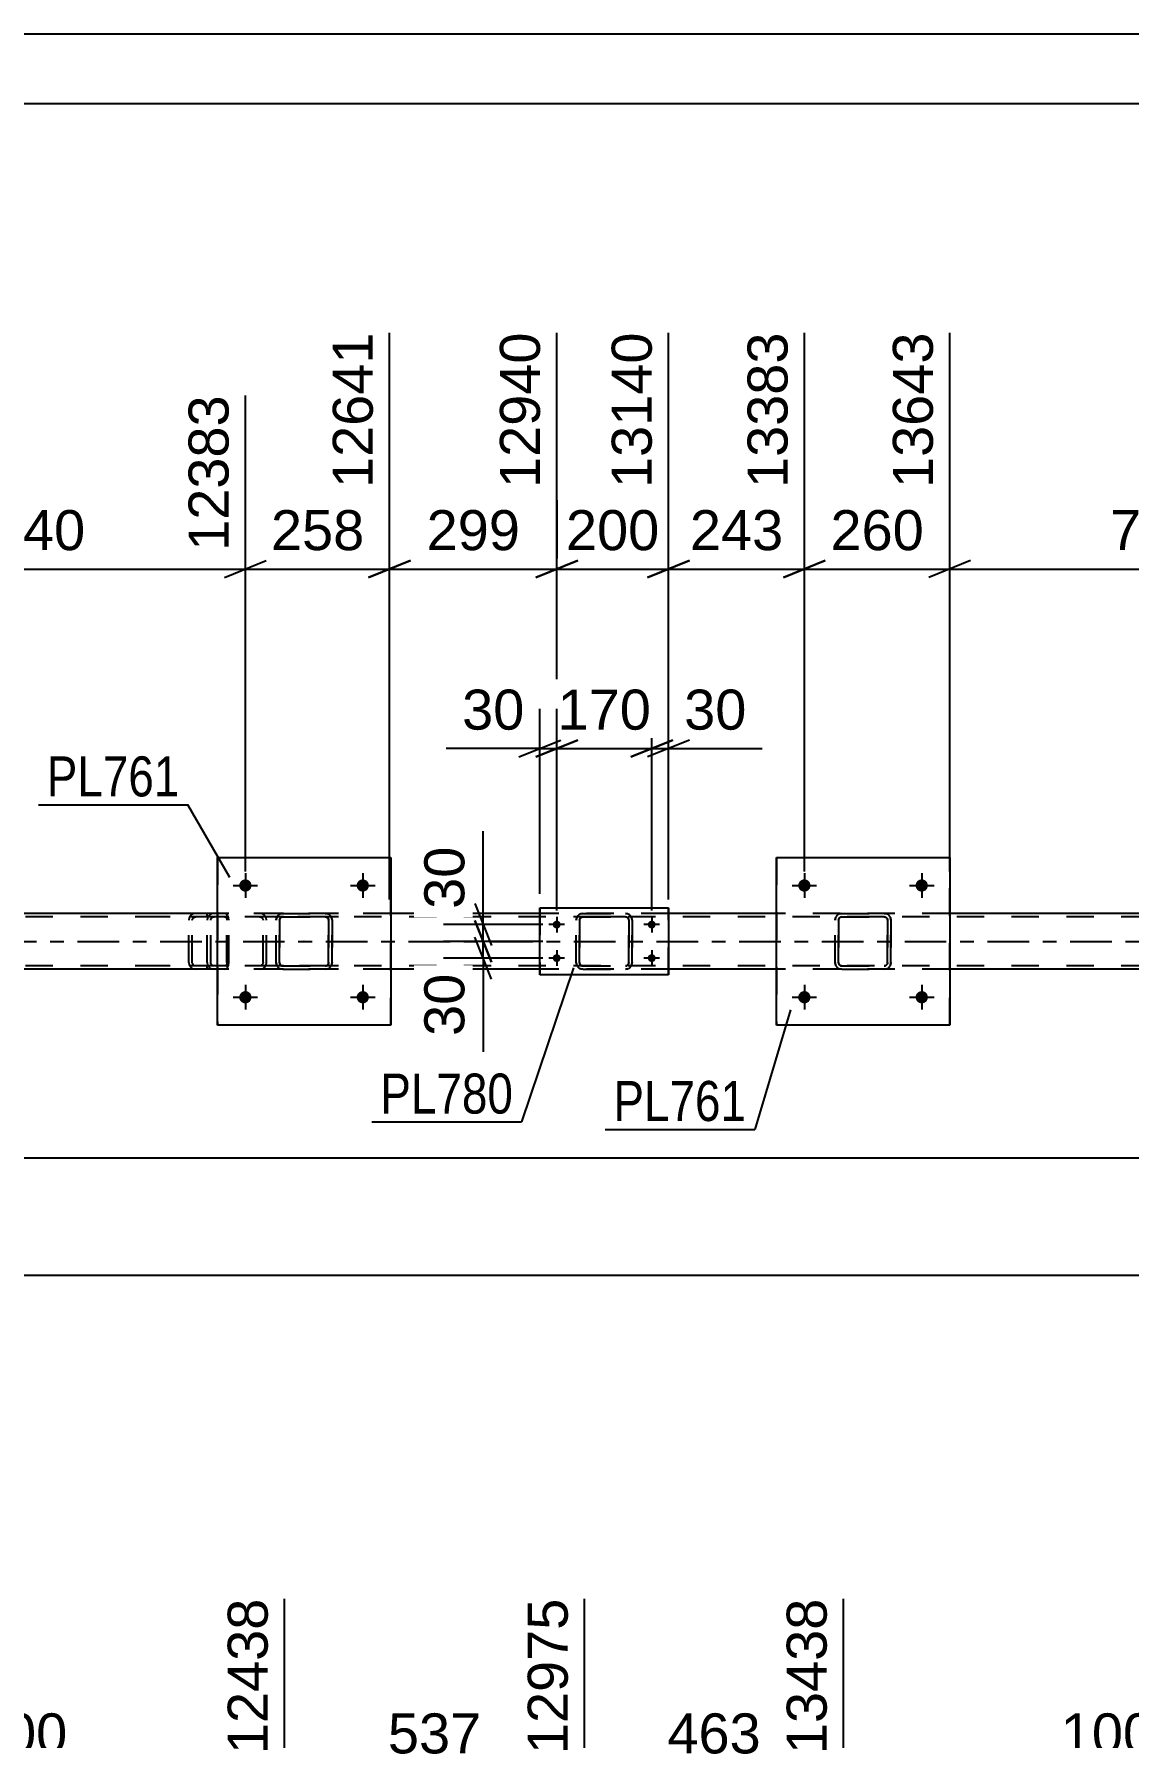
# Model space of a CAD drawing. Header units: millimetres. Extents: x 0 to 3377, y 0 to 1913.
# Drawn here: x 526 to 604.4, y 472 to 594 of the extents above; entities that cross this region are included whole.
import ezdxf

# ---------------------------------------------------------------- set-up
doc = ezdxf.new("R2010")
doc.units = ezdxf.units.MM
doc.linetypes.add('DXK_LINE_DOT2', pattern=[3.9198, 1.9599, -1.9599])
doc.linetypes.add('DXK_LINE_DOT3', pattern=[5.9187, 2.979, -0.9799, 0.9799, -0.9799])
doc.styles.add('Arial', font='ARIAL.TTF', dxfattribs={"height": 0.2})
doc.styles.add('Arial Narrow', font='ARIALN.TTF', dxfattribs={"height": 0.2})

# ---------------------------------------------------------------- blocks, each defined once
blk = doc.blocks.new('Unknown-203723820-1133')
at = {"color": 5, "linetype": 'Continuous'}
for p, q in [((841, 594), (0, 594)), ((836, 589), (5, 589))]:
    blk.add_line(p, q, dxfattribs=at)
blk = doc.blocks.new('Bolt-203723820-5922 - 5729')
at = {"linetype": 'Continuous'}
for points in [[(580.71, 533.04), (580.72, 533.13), (580.75, 533.22), (580.8, 533.3), (580.86, 533.37), (580.93, 533.42), (581.02, 533.46), (581.11, 533.48), (581.2, 533.48), (581.29, 533.46), (581.37, 533.42), (581.45, 533.37), (581.51, 533.3), (581.55, 533.22), (581.58, 533.13), (581.59, 533.04), (581.58, 532.95), (581.55, 532.86), (581.51, 532.78), (581.45, 532.71), (581.37, 532.66), (581.29, 532.62), (581.2, 532.6), (581.11, 532.6), (581.02, 532.62), (580.93, 532.66), (580.86, 532.71), (580.8, 532.78), (580.75, 532.86), (580.72, 532.95)], [(589.11, 533.04), (589.12, 533.13), (589.15, 533.22), (589.2, 533.3), (589.26, 533.37), (589.33, 533.42), (589.42, 533.46), (589.51, 533.48), (589.6, 533.48), (589.69, 533.46), (589.77, 533.42), (589.85, 533.37), (589.91, 533.3), (589.95, 533.22), (589.98, 533.13), (589.99, 533.04), (589.98, 532.95), (589.95, 532.86), (589.91, 532.78), (589.85, 532.71), (589.77, 532.66), (589.69, 532.62), (589.6, 532.6), (589.51, 532.6), (589.42, 532.62), (589.33, 532.66), (589.26, 532.71), (589.2, 532.78), (589.15, 532.86), (589.12, 532.95)]]:
    blk.add_hatch(color=1, dxfattribs=at).paths.add_polyline_path(points)
at = {"color": 1, "linetype": 'Continuous'}
for p, q in [((581.15, 533.92), (581.15, 532.16)), ((589.55, 533.92), (589.55, 532.16)), ((580.27, 533.04), (582.03, 533.04)), ((588.67, 533.04), (590.43, 533.04))]:
    blk.add_line(p, q, dxfattribs=at)
blk = doc.blocks.new('Bolt-203723820-5879 - 5729')
at = {"linetype": 'Continuous'}
for points in [[(563.15, 530.24), (563.16, 530.3), (563.17, 530.36), (563.2, 530.41), (563.24, 530.45), (563.29, 530.48), (563.34, 530.51), (563.4, 530.52), (563.46, 530.52), (563.52, 530.51), (563.57, 530.48), (563.62, 530.45), (563.66, 530.41), (563.68, 530.36), (563.7, 530.3), (563.71, 530.24), (563.7, 530.18), (563.68, 530.13), (563.66, 530.08), (563.62, 530.03), (563.57, 530), (563.52, 529.98), (563.46, 529.96), (563.4, 529.96), (563.34, 529.98), (563.29, 530), (563.24, 530.03), (563.2, 530.08), (563.17, 530.13), (563.16, 530.18)], [(569.95, 530.24), (569.96, 530.3), (569.97, 530.36), (570, 530.41), (570.04, 530.45), (570.09, 530.48), (570.14, 530.51), (570.2, 530.52), (570.26, 530.52), (570.32, 530.51), (570.37, 530.48), (570.42, 530.45), (570.46, 530.41), (570.48, 530.36), (570.5, 530.3), (570.51, 530.24), (570.5, 530.18), (570.48, 530.13), (570.46, 530.08), (570.42, 530.03), (570.37, 530), (570.32, 529.98), (570.26, 529.96), (570.2, 529.96), (570.14, 529.98), (570.09, 530), (570.04, 530.03), (570, 530.08), (569.97, 530.13), (569.96, 530.18)], [(563.15, 527.84), (563.16, 527.9), (563.17, 527.96), (563.2, 528.01), (563.24, 528.05), (563.29, 528.08), (563.34, 528.11), (563.4, 528.12), (563.46, 528.12), (563.52, 528.11), (563.57, 528.08), (563.62, 528.05), (563.66, 528.01), (563.68, 527.96), (563.7, 527.9), (563.71, 527.84), (563.7, 527.78), (563.68, 527.73), (563.66, 527.68), (563.62, 527.63), (563.57, 527.6), (563.52, 527.58), (563.46, 527.56), (563.4, 527.56), (563.34, 527.58), (563.29, 527.6), (563.24, 527.63), (563.2, 527.68), (563.17, 527.73), (563.16, 527.78)], [(569.95, 527.84), (569.96, 527.9), (569.97, 527.96), (570, 528.01), (570.04, 528.05), (570.09, 528.08), (570.14, 528.11), (570.2, 528.12), (570.26, 528.12), (570.32, 528.11), (570.37, 528.08), (570.42, 528.05), (570.46, 528.01), (570.48, 527.96), (570.5, 527.9), (570.51, 527.84), (570.5, 527.78), (570.48, 527.73), (570.46, 527.68), (570.42, 527.63), (570.37, 527.6), (570.32, 527.58), (570.26, 527.56), (570.2, 527.56), (570.14, 527.58), (570.09, 527.6), (570.04, 527.63), (570, 527.68), (569.97, 527.73), (569.96, 527.78)]]:
    blk.add_hatch(color=1, dxfattribs=at).paths.add_polyline_path(points)
at = {"color": 1, "linetype": 'Continuous'}
for p, q in [((563.43, 530.8), (563.43, 529.68)), ((570.23, 530.8), (570.23, 529.68)), ((563.99, 530.24), (562.87, 530.24)), ((570.79, 530.24), (569.67, 530.24)), ((563.43, 528.4), (563.43, 527.28)), ((570.23, 528.4), (570.23, 527.28)), ((563.99, 527.84), (562.87, 527.84)), ((570.79, 527.84), (569.67, 527.84))]:
    blk.add_line(p, q, dxfattribs=at)
blk = doc.blocks.new('Part-203723820-5755 - 5729')
at = {"color": 7, "linetype": 'DXK_LINE_DOT2'}
for p, q in [((766.49, 530.8), (91.16, 530.8)), ((551.55, 531.04), (539.15, 531.04)), ((571.43, 531.04), (562.23, 531.04)), ((591.55, 531.04), (579.15, 531.04)), ((766.49, 527.28), (91.16, 527.28)), ((551.55, 527.04), (539.15, 527.04)), ((571.43, 527.04), (562.23, 527.04)), ((591.55, 527.04), (579.15, 527.04))]:
    blk.add_line(p, q, dxfattribs=at)
at = {"color": 2, "linetype": 'Continuous'}
for p, q in [((539.15, 531.04), (511.55, 531.04)), ((562.23, 531.04), (551.55, 531.04)), ((579.15, 531.04), (571.43, 531.04)), ((619.15, 531.04), (591.55, 531.04)), ((539.15, 527.04), (511.55, 527.04)), ((562.23, 527.04), (551.55, 527.04)), ((579.15, 527.04), (571.43, 527.04)), ((619.15, 527.04), (591.55, 527.04))]:
    blk.add_line(p, q, dxfattribs=at)
at = {"color": 7, "linetype": 'DXK_LINE_DOT3'}
blk.add_line((91.16, 529.04), (766.49, 529.04), dxfattribs=at)
blk = doc.blocks.new('Part-203723820-5887 - 5729')
at = {"color": 7, "linetype": 'DXK_LINE_DOT2'}
for p, q in [((583.35, 530.56), (583.38, 530.75)), ((583.39, 530.74), (583.35, 530.56)), ((583.61, 530.65), (583.66, 530.73)), ((583.66, 530.73), (583.61, 530.65)), ((583.64, 531.01), (583.83, 531.04)), ((583.83, 531.04), (583.65, 531)), ((583.66, 530.73), (583.74, 530.78)), ((583.74, 530.78), (583.66, 530.73)), ((583.74, 530.78), (583.83, 530.8)), ((583.83, 530.8), (583.74, 530.78)), ((583.83, 531.04), (586.87, 531.04)), ((583.83, 531.04), (583.83, 531.04)), ((583.83, 531.04), (586.87, 531.04)), ((583.83, 530.8), (586.87, 530.8)), ((583.83, 530.8), (583.83, 530.8)), ((586.87, 530.8), (583.83, 530.8)), ((586.87, 531.04), (586.87, 531.04)), ((586.87, 531.04), (587.05, 531.01)), ((587.06, 531), (586.87, 531.04)), ((586.87, 530.8), (586.87, 530.8)), ((586.87, 530.8), (586.96, 530.78)), ((586.96, 530.78), (586.87, 530.8)), ((586.96, 530.78), (586.96, 530.78)), ((586.96, 530.78), (587.04, 530.73)), ((587.04, 530.73), (586.96, 530.78)), ((587.04, 530.73), (587.09, 530.65)), ((587.09, 530.65), (587.04, 530.73)), ((587.31, 530.75), (587.35, 530.56)), ((587.35, 530.56), (587.32, 530.74)), ((583.35, 527.52), (583.35, 530.56)), ((583.35, 530.56), (583.35, 530.56)), ((583.35, 527.52), (583.35, 530.56)), ((583.59, 530.56), (583.61, 530.65)), ((583.61, 530.65), (583.59, 530.56)), ((583.59, 527.52), (583.59, 530.56)), ((583.59, 530.56), (583.59, 530.56)), ((583.59, 530.56), (583.59, 527.52)), ((587.09, 530.65), (587.11, 530.56)), ((587.11, 530.56), (587.09, 530.65)), ((587.11, 527.52), (587.11, 530.56)), ((587.11, 530.56), (587.11, 530.56)), ((587.11, 530.56), (587.11, 527.52)), ((587.35, 527.52), (587.35, 530.56)), ((587.35, 530.56), (587.35, 530.56)), ((587.35, 530.56), (587.35, 527.52)), ((583.35, 527.52), (583.35, 527.52)), ((583.38, 527.34), (583.35, 527.52)), ((583.35, 527.52), (583.39, 527.34)), ((583.59, 527.52), (583.59, 527.52)), ((583.61, 527.43), (583.59, 527.52)), ((583.59, 527.52), (583.61, 527.43)), ((583.66, 527.35), (583.61, 527.43)), ((583.61, 527.43), (583.66, 527.35)), ((583.64, 527.08), (583.65, 527.08)), ((583.83, 527.04), (583.64, 527.08)), ((583.65, 527.08), (583.83, 527.04)), ((583.74, 527.3), (583.66, 527.35)), ((583.66, 527.35), (583.74, 527.3)), ((583.83, 527.28), (583.74, 527.3)), ((583.74, 527.3), (583.83, 527.28)), ((583.83, 527.28), (586.87, 527.28)), ((583.83, 527.28), (583.83, 527.28)), ((583.83, 527.28), (586.87, 527.28)), ((583.83, 527.04), (586.87, 527.04)), ((583.83, 527.04), (583.83, 527.04)), ((583.83, 527.04), (586.87, 527.04)), ((586.96, 527.3), (586.87, 527.28)), ((586.87, 527.28), (586.96, 527.3)), ((586.87, 527.28), (586.87, 527.28)), ((587.05, 527.08), (586.87, 527.04)), ((586.87, 527.04), (587.06, 527.08)), ((586.87, 527.04), (586.87, 527.04)), ((587.04, 527.35), (586.96, 527.3)), ((586.96, 527.3), (587.04, 527.35)), ((587.09, 527.43), (587.04, 527.35)), ((587.04, 527.35), (587.09, 527.43)), ((587.11, 527.52), (587.09, 527.43)), ((587.09, 527.43), (587.11, 527.52)), ((587.11, 527.52), (587.11, 527.52)), ((587.35, 527.52), (587.31, 527.34)), ((587.32, 527.34), (587.35, 527.52)), ((587.35, 527.52), (587.35, 527.52))]:
    blk.add_line(p, q, dxfattribs=at)
for centre, start, end in [((583.83, 530.56), 112.5, 157.5), ((583.83, 530.56), 112.5, 157.5), ((586.87, 530.56), 22.5, 67.5), ((586.87, 530.56), 22.5, 67.5), ((583.83, 527.52), 202.5, 247.5), ((583.83, 527.52), 202.5, 247.5), ((586.87, 527.52), 292.5, 337.5), ((586.87, 527.52), 292.5, 337.5)]:
    blk.add_arc(centre, 0.48, start, end, dxfattribs=at)
blk = doc.blocks.new('Bolt-203723820-5838 - 5729')
at = {"linetype": 'Continuous'}
for points in [[(540.71, 525.04), (540.72, 525.13), (540.75, 525.22), (540.8, 525.3), (540.86, 525.37), (540.93, 525.42), (541.02, 525.46), (541.11, 525.48), (541.2, 525.48), (541.29, 525.46), (541.37, 525.42), (541.45, 525.37), (541.51, 525.3), (541.55, 525.22), (541.58, 525.13), (541.59, 525.04), (541.58, 524.95), (541.55, 524.86), (541.51, 524.78), (541.45, 524.71), (541.37, 524.66), (541.29, 524.62), (541.2, 524.6), (541.11, 524.6), (541.02, 524.62), (540.93, 524.66), (540.86, 524.71), (540.8, 524.78), (540.75, 524.86), (540.72, 524.95)], [(549.11, 525.04), (549.12, 525.13), (549.15, 525.22), (549.2, 525.3), (549.26, 525.37), (549.33, 525.42), (549.42, 525.46), (549.51, 525.48), (549.6, 525.48), (549.69, 525.46), (549.77, 525.42), (549.85, 525.37), (549.91, 525.3), (549.95, 525.22), (549.98, 525.13), (549.99, 525.04), (549.98, 524.95), (549.95, 524.86), (549.91, 524.78), (549.85, 524.71), (549.77, 524.66), (549.69, 524.62), (549.6, 524.6), (549.51, 524.6), (549.42, 524.62), (549.33, 524.66), (549.26, 524.71), (549.2, 524.78), (549.15, 524.86), (549.12, 524.95)]]:
    blk.add_hatch(color=1, dxfattribs=at).paths.add_polyline_path(points)
at = {"color": 1, "linetype": 'Continuous'}
for p, q in [((541.15, 525.92), (541.15, 524.16)), ((549.55, 525.92), (549.55, 524.16)), ((540.27, 525.04), (542.03, 525.04)), ((548.67, 525.04), (550.43, 525.04))]:
    blk.add_line(p, q, dxfattribs=at)
blk = doc.blocks.new('Bolt-203723820-5839 - 5729')
at = {"linetype": 'Continuous'}
for points in [[(540.71, 533.04), (540.72, 533.13), (540.75, 533.22), (540.8, 533.3), (540.86, 533.37), (540.93, 533.42), (541.02, 533.46), (541.11, 533.48), (541.2, 533.48), (541.29, 533.46), (541.37, 533.42), (541.45, 533.37), (541.51, 533.3), (541.55, 533.22), (541.58, 533.13), (541.59, 533.04), (541.58, 532.95), (541.55, 532.86), (541.51, 532.78), (541.45, 532.71), (541.37, 532.66), (541.29, 532.62), (541.2, 532.6), (541.11, 532.6), (541.02, 532.62), (540.93, 532.66), (540.86, 532.71), (540.8, 532.78), (540.75, 532.86), (540.72, 532.95)], [(549.11, 533.04), (549.12, 533.13), (549.15, 533.22), (549.2, 533.3), (549.26, 533.37), (549.33, 533.42), (549.42, 533.46), (549.51, 533.48), (549.6, 533.48), (549.69, 533.46), (549.77, 533.42), (549.85, 533.37), (549.91, 533.3), (549.95, 533.22), (549.98, 533.13), (549.99, 533.04), (549.98, 532.95), (549.95, 532.86), (549.91, 532.78), (549.85, 532.71), (549.77, 532.66), (549.69, 532.62), (549.6, 532.6), (549.51, 532.6), (549.42, 532.62), (549.33, 532.66), (549.26, 532.71), (549.2, 532.78), (549.15, 532.86), (549.12, 532.95)]]:
    blk.add_hatch(color=1, dxfattribs=at).paths.add_polyline_path(points)
at = {"color": 1, "linetype": 'Continuous'}
for p, q in [((541.15, 533.92), (541.15, 532.16)), ((549.55, 533.92), (549.55, 532.16)), ((540.27, 533.04), (542.03, 533.04)), ((548.67, 533.04), (550.43, 533.04))]:
    blk.add_line(p, q, dxfattribs=at)
blk = doc.blocks.new('Bolt-203723820-5840 - 5729')
at = {"linetype": 'Continuous'}
for points in [[(580.71, 525.04), (580.72, 525.13), (580.75, 525.22), (580.8, 525.3), (580.86, 525.37), (580.93, 525.42), (581.02, 525.46), (581.11, 525.48), (581.2, 525.48), (581.29, 525.46), (581.37, 525.42), (581.45, 525.37), (581.51, 525.3), (581.55, 525.22), (581.58, 525.13), (581.59, 525.04), (581.58, 524.95), (581.55, 524.86), (581.51, 524.78), (581.45, 524.71), (581.37, 524.66), (581.29, 524.62), (581.2, 524.6), (581.11, 524.6), (581.02, 524.62), (580.93, 524.66), (580.86, 524.71), (580.8, 524.78), (580.75, 524.86), (580.72, 524.95)], [(589.11, 525.04), (589.12, 525.13), (589.15, 525.22), (589.2, 525.3), (589.26, 525.37), (589.33, 525.42), (589.42, 525.46), (589.51, 525.48), (589.6, 525.48), (589.69, 525.46), (589.77, 525.42), (589.85, 525.37), (589.91, 525.3), (589.95, 525.22), (589.98, 525.13), (589.99, 525.04), (589.98, 524.95), (589.95, 524.86), (589.91, 524.78), (589.85, 524.71), (589.77, 524.66), (589.69, 524.62), (589.6, 524.6), (589.51, 524.6), (589.42, 524.62), (589.33, 524.66), (589.26, 524.71), (589.2, 524.78), (589.15, 524.86), (589.12, 524.95)]]:
    blk.add_hatch(color=1, dxfattribs=at).paths.add_polyline_path(points)
at = {"color": 1, "linetype": 'Continuous'}
for p, q in [((581.15, 525.92), (581.15, 524.16)), ((589.55, 525.92), (589.55, 524.16)), ((580.27, 525.04), (582.03, 525.04)), ((588.67, 525.04), (590.43, 525.04))]:
    blk.add_line(p, q, dxfattribs=at)
blk = doc.blocks.new('Part-203723820-5849 - 5729')
at = {"color": 7, "linetype": 'DXK_LINE_DOT2'}
for p, q in [((538.45, 530.73), (538.41, 530.56)), ((538.45, 530.75), (538.45, 530.73)), ((538.69, 530.65), (538.75, 530.73)), ((538.93, 531.04), (538.73, 531.01)), ((538.75, 530.73), (538.83, 530.78)), ((538.83, 530.78), (538.93, 530.8)), ((547.81, 531.04), (538.93, 531.04)), ((547.81, 530.8), (538.93, 530.8)), ((542.36, 531.01), (542.16, 531.04)), ((542.16, 530.8), (542.26, 530.78)), ((542.26, 530.78), (542.34, 530.73)), ((542.34, 530.73), (542.4, 530.65)), ((542.67, 530.56), (542.63, 530.75)), ((538.41, 527.52), (538.41, 530.56)), ((538.67, 530.56), (538.69, 530.65)), ((538.67, 527.52), (538.67, 530.56)), ((542.4, 530.65), (542.42, 530.56)), ((542.42, 527.52), (542.42, 530.56)), ((542.67, 527.52), (542.67, 530.56)), ((538.41, 527.52), (538.45, 527.34)), ((538.69, 527.43), (538.67, 527.52)), ((538.75, 527.35), (538.69, 527.43)), ((538.73, 527.08), (538.93, 527.04)), ((538.83, 527.3), (538.75, 527.35)), ((538.93, 527.28), (538.83, 527.3)), ((547.81, 527.28), (538.93, 527.28)), ((547.81, 527.04), (538.93, 527.04)), ((542.26, 527.3), (542.16, 527.28)), ((542.16, 527.04), (542.36, 527.08)), ((542.34, 527.35), (542.26, 527.3)), ((542.4, 527.43), (542.34, 527.35)), ((542.42, 527.52), (542.4, 527.43)), ((542.63, 527.34), (542.67, 527.52))]:
    blk.add_line(p, q, dxfattribs=at)
for centre, start, end in [((538.91, 530.54), 110.7583, 155.68), ((542.18, 530.54), 24.32, 69.2417), ((538.91, 527.54), 204.32, 249.2417), ((542.18, 527.54), 290.7583, 335.68)]:
    blk.add_arc(centre, 0.496, start, end, dxfattribs=at)
blk = doc.blocks.new('Part-203723820-5855 - 5729')
at = {"color": 2, "linetype": 'Continuous'}
for p, q in [((579.15, 523.04), (579.15, 535.04)), ((579.15, 535.04), (579.15, 535.04)), ((579.15, 535.04), (591.55, 535.04)), ((591.55, 535.04), (591.55, 523.04)), ((579.15, 523.04), (579.15, 523.04)), ((591.55, 523.04), (579.15, 523.04))]:
    blk.add_line(p, q, dxfattribs=at)
at = {"color": 7, "linetype": 'DXK_LINE_DOT2'}
for p, q in [((579.15, 535.04), (579.15, 523.04)), ((579.15, 535.04), (579.15, 535.04)), ((591.55, 523.04), (591.55, 535.04)), ((579.15, 523.04), (579.15, 523.04))]:
    blk.add_line(p, q, dxfattribs=at)
blk = doc.blocks.new('Part-203723820-5903 - 5729')
at = {"color": 2, "linetype": 'Continuous'}
for p, q in [((562.23, 526.64), (562.23, 531.44)), ((562.23, 531.44), (562.23, 531.44)), ((562.23, 531.44), (571.43, 531.44)), ((571.43, 531.44), (571.43, 526.64)), ((562.23, 526.64), (562.23, 526.64)), ((571.43, 526.64), (562.23, 526.64))]:
    blk.add_line(p, q, dxfattribs=at)
at = {"color": 7, "linetype": 'DXK_LINE_DOT2'}
for p, q in [((562.23, 531.44), (562.23, 526.64)), ((562.23, 531.44), (562.23, 531.44)), ((571.43, 526.64), (571.43, 531.44)), ((562.23, 526.64), (562.23, 526.64))]:
    blk.add_line(p, q, dxfattribs=at)
blk = doc.blocks.new('Part-203723820-5904 - 5729')
at = {"color": 7, "linetype": 'DXK_LINE_DOT2'}
for p, q in [((564.83, 530.56), (564.86, 530.75)), ((564.87, 530.75), (564.83, 530.56)), ((564.97, 530.9), (564.97, 530.9)), ((565.14, 530.73), (565.08, 530.65)), ((565.09, 530.65), (565.14, 530.73)), ((565.12, 531.01), (565.31, 531.04)), ((565.31, 531.04), (565.13, 531.01)), ((565.14, 530.73), (565.22, 530.78)), ((565.21, 530.78), (565.14, 530.73)), ((565.31, 530.8), (565.21, 530.78)), ((565.22, 530.78), (565.31, 530.8)), ((565.31, 531.04), (568.35, 531.04)), ((565.31, 531.04), (565.31, 531.04)), ((565.31, 531.04), (568.35, 531.04)), ((565.31, 530.8), (568.35, 530.8)), ((565.31, 530.8), (565.31, 530.8)), ((568.35, 530.8), (565.31, 530.8)), ((568.35, 531.04), (568.35, 531.04)), ((568.35, 531.04), (568.53, 531.01)), ((568.53, 531.01), (568.35, 531.04)), ((568.35, 530.8), (568.35, 530.8)), ((568.35, 530.8), (568.44, 530.78)), ((568.44, 530.78), (568.35, 530.8)), ((568.44, 530.78), (568.52, 530.73)), ((568.52, 530.73), (568.44, 530.78)), ((568.52, 530.73), (568.52, 530.73)), ((568.52, 530.73), (568.57, 530.65)), ((568.57, 530.65), (568.52, 530.73)), ((568.79, 530.75), (568.83, 530.56)), ((568.83, 530.56), (568.79, 530.75)), ((564.83, 527.52), (564.83, 530.56)), ((564.83, 530.56), (564.83, 530.56)), ((564.83, 527.52), (564.83, 530.56)), ((565.07, 530.56), (565.09, 530.65)), ((565.08, 530.65), (565.07, 530.56)), ((565.07, 527.52), (565.07, 530.56)), ((565.07, 530.56), (565.07, 530.56)), ((565.07, 530.56), (565.07, 527.52)), ((568.57, 530.65), (568.59, 530.56)), ((568.59, 530.56), (568.57, 530.65)), ((568.59, 527.52), (568.59, 530.56)), ((568.59, 530.56), (568.59, 530.56)), ((568.59, 530.56), (568.59, 527.52)), ((568.83, 527.52), (568.83, 530.56)), ((568.83, 530.56), (568.83, 530.56)), ((568.83, 530.56), (568.83, 527.52)), ((564.83, 527.52), (564.83, 527.52)), ((564.86, 527.34), (564.83, 527.52)), ((564.83, 527.52), (564.87, 527.34)), ((564.97, 527.18), (564.97, 527.18)), ((565.07, 527.52), (565.07, 527.52)), ((565.09, 527.43), (565.07, 527.52)), ((565.07, 527.52), (565.08, 527.43)), ((565.08, 527.43), (565.14, 527.35)), ((565.14, 527.35), (565.09, 527.43)), ((565.31, 527.04), (565.12, 527.08)), ((565.13, 527.08), (565.31, 527.04)), ((565.22, 527.3), (565.14, 527.35)), ((565.14, 527.35), (565.21, 527.3)), ((565.21, 527.3), (565.31, 527.28)), ((565.31, 527.28), (565.22, 527.3)), ((565.31, 527.28), (568.35, 527.28)), ((565.31, 527.28), (565.31, 527.28)), ((565.31, 527.28), (568.35, 527.28)), ((565.31, 527.04), (568.35, 527.04)), ((565.31, 527.04), (565.31, 527.04)), ((565.31, 527.04), (568.35, 527.04)), ((568.44, 527.3), (568.35, 527.28)), ((568.35, 527.28), (568.44, 527.3)), ((568.35, 527.28), (568.35, 527.28)), ((568.53, 527.08), (568.35, 527.04)), ((568.35, 527.04), (568.53, 527.08)), ((568.35, 527.04), (568.35, 527.04)), ((568.52, 527.35), (568.44, 527.3)), ((568.44, 527.3), (568.52, 527.35)), ((568.57, 527.43), (568.52, 527.35)), ((568.52, 527.35), (568.57, 527.43)), ((568.52, 527.35), (568.52, 527.35)), ((568.59, 527.52), (568.57, 527.43)), ((568.57, 527.43), (568.59, 527.52)), ((568.59, 527.52), (568.59, 527.52)), ((568.83, 527.52), (568.79, 527.34)), ((568.79, 527.34), (568.83, 527.52)), ((568.83, 527.52), (568.83, 527.52))]:
    blk.add_line(p, q, dxfattribs=at)
at = {"color": 7, "linetype": 'DXK_LINE_DOT3'}
blk.add_line((566.83, 529.04), (566.82, 529.04), dxfattribs=at)
at = {"color": 7, "linetype": 'DXK_LINE_DOT2'}
for centre, start, end in [((565.31, 530.56), 112.5, 157.5), ((565.31, 530.56), 112.5, 157.5), ((568.35, 530.56), 22.5, 67.5), ((568.35, 530.56), 22.5, 67.5), ((565.31, 527.52), 202.5, 247.5), ((565.31, 527.52), 202.5, 247.5), ((568.35, 527.52), 292.5, 337.5), ((568.35, 527.52), 292.5, 337.5)]:
    blk.add_arc(centre, 0.48, start, end, dxfattribs=at)
blk = doc.blocks.new('Part-203723820-5909 - 5729')
at = {"color": 2, "linetype": 'Continuous'}
for p, q in [((539.15, 523.04), (539.15, 535.04)), ((539.15, 535.04), (539.15, 535.04)), ((539.15, 535.04), (551.55, 535.04)), ((551.55, 535.04), (551.55, 523.04)), ((539.15, 523.04), (539.15, 523.04)), ((551.55, 523.04), (539.15, 523.04))]:
    blk.add_line(p, q, dxfattribs=at)
at = {"color": 7, "linetype": 'DXK_LINE_DOT2'}
for p, q in [((539.15, 535.04), (539.15, 523.04)), ((539.15, 535.04), (539.15, 535.04)), ((551.55, 523.04), (551.55, 535.04)), ((539.15, 523.04), (539.15, 523.04))]:
    blk.add_line(p, q, dxfattribs=at)
blk = doc.blocks.new('Part-203723820-5910 - 5729')
at = {"color": 7, "linetype": 'DXK_LINE_DOT2'}
for p, q in [((543.35, 530.56), (543.38, 530.75)), ((543.39, 530.74), (543.35, 530.56)), ((543.61, 530.65), (543.66, 530.73)), ((543.66, 530.73), (543.61, 530.65)), ((543.64, 531.01), (543.83, 531.04)), ((543.83, 531.04), (543.65, 531)), ((543.66, 530.73), (543.74, 530.78)), ((543.74, 530.78), (543.66, 530.73)), ((543.74, 530.78), (543.83, 530.8)), ((543.83, 530.8), (543.74, 530.78)), ((543.83, 531.04), (546.87, 531.04)), ((543.83, 531.04), (543.83, 531.04)), ((543.83, 531.04), (546.87, 531.04)), ((543.83, 530.8), (546.87, 530.8)), ((543.83, 530.8), (543.83, 530.8)), ((546.87, 530.8), (543.83, 530.8)), ((546.87, 531.04), (546.87, 531.04)), ((546.87, 531.04), (547.05, 531.01)), ((547.06, 531), (546.87, 531.04)), ((546.87, 530.8), (546.87, 530.8)), ((546.87, 530.8), (546.96, 530.78)), ((546.96, 530.78), (546.87, 530.8)), ((546.96, 530.78), (546.96, 530.78)), ((546.96, 530.78), (547.04, 530.73)), ((547.04, 530.73), (546.96, 530.78)), ((547.04, 530.73), (547.09, 530.65)), ((547.09, 530.65), (547.04, 530.73)), ((547.31, 530.75), (547.35, 530.56)), ((547.35, 530.56), (547.32, 530.74)), ((543.35, 527.52), (543.35, 530.56)), ((543.35, 530.56), (543.35, 530.56)), ((543.35, 527.52), (543.35, 530.56)), ((543.59, 530.56), (543.61, 530.65)), ((543.61, 530.65), (543.59, 530.56)), ((543.59, 527.52), (543.59, 530.56)), ((543.59, 530.56), (543.59, 530.56)), ((543.59, 530.56), (543.59, 527.52)), ((547.09, 530.65), (547.11, 530.56)), ((547.11, 530.56), (547.09, 530.65)), ((547.11, 527.52), (547.11, 530.56)), ((547.11, 530.56), (547.11, 530.56)), ((547.11, 530.56), (547.11, 527.52)), ((547.35, 527.52), (547.35, 530.56)), ((547.35, 530.56), (547.35, 530.56)), ((547.35, 530.56), (547.35, 527.52)), ((543.35, 527.52), (543.35, 527.52)), ((543.38, 527.34), (543.35, 527.52)), ((543.35, 527.52), (543.39, 527.34)), ((543.59, 527.52), (543.59, 527.52)), ((543.61, 527.43), (543.59, 527.52)), ((543.59, 527.52), (543.61, 527.43)), ((543.66, 527.35), (543.61, 527.43)), ((543.61, 527.43), (543.66, 527.35)), ((543.64, 527.08), (543.65, 527.08)), ((543.83, 527.04), (543.64, 527.08)), ((543.65, 527.08), (543.83, 527.04)), ((543.74, 527.3), (543.66, 527.35)), ((543.66, 527.35), (543.74, 527.3)), ((543.83, 527.28), (543.74, 527.3)), ((543.74, 527.3), (543.83, 527.28)), ((543.83, 527.28), (546.87, 527.28)), ((543.83, 527.28), (543.83, 527.28)), ((543.83, 527.28), (546.87, 527.28)), ((543.83, 527.04), (546.87, 527.04)), ((543.83, 527.04), (543.83, 527.04)), ((543.83, 527.04), (546.87, 527.04)), ((546.96, 527.3), (546.87, 527.28)), ((546.87, 527.28), (546.96, 527.3)), ((546.87, 527.28), (546.87, 527.28)), ((547.05, 527.08), (546.87, 527.04)), ((546.87, 527.04), (547.06, 527.08)), ((546.87, 527.04), (546.87, 527.04)), ((547.04, 527.35), (546.96, 527.3)), ((546.96, 527.3), (547.04, 527.35)), ((547.09, 527.43), (547.04, 527.35)), ((547.04, 527.35), (547.09, 527.43)), ((547.11, 527.52), (547.09, 527.43)), ((547.09, 527.43), (547.11, 527.52)), ((547.11, 527.52), (547.11, 527.52)), ((547.35, 527.52), (547.31, 527.34)), ((547.32, 527.34), (547.35, 527.52)), ((547.35, 527.52), (547.35, 527.52))]:
    blk.add_line(p, q, dxfattribs=at)
at = {"color": 7, "linetype": 'DXK_LINE_DOT3'}
blk.add_line((545.36, 529.04), (545.34, 529.04), dxfattribs=at)
at = {"color": 7, "linetype": 'DXK_LINE_DOT2'}
for centre, start, end in [((543.83, 530.56), 112.5, 157.5), ((543.83, 530.56), 112.5, 157.5), ((546.87, 530.56), 22.5, 67.5), ((546.87, 530.56), 22.5, 67.5), ((543.83, 527.52), 202.5, 247.5), ((543.83, 527.52), 202.5, 247.5), ((546.87, 527.52), 292.5, 337.5), ((546.87, 527.52), 292.5, 337.5)]:
    blk.add_arc(centre, 0.48, start, end, dxfattribs=at)
blk = doc.blocks.new('Part-203723820-5981 - 5729')
at = {"color": 7, "linetype": 'DXK_LINE_DOT2'}
for p, q in [((539.69, 531.04), (532.76, 531.04)), ((539.69, 530.8), (532.76, 530.8)), ((537.13, 530.73), (537.1, 530.56)), ((537.14, 530.75), (537.13, 530.73)), ((537.37, 530.65), (537.42, 530.73)), ((537.6, 531.04), (537.41, 531.01)), ((537.42, 530.73), (537.5, 530.78)), ((537.5, 530.78), (537.6, 530.8)), ((538.41, 530.8), (538.41, 531.04)), ((539.79, 531.01), (539.69, 531.04)), ((539.69, 530.8), (539.74, 530.78)), ((539.74, 530.78), (539.79, 530.73)), ((539.88, 530.9), (539.79, 531.01)), ((539.79, 530.73), (539.82, 530.65)), ((539.94, 530.75), (539.88, 530.9)), ((539.96, 530.56), (539.94, 530.75)), ((537.1, 527.52), (537.1, 530.56)), ((537.35, 530.56), (537.37, 530.65)), ((537.35, 527.52), (537.35, 530.56)), ((539.82, 530.65), (539.83, 530.56)), ((539.83, 527.52), (539.83, 530.56)), ((539.96, 527.52), (539.96, 530.56)), ((539.69, 527.28), (532.76, 527.28)), ((539.69, 527.04), (532.76, 527.04)), ((537.1, 527.52), (537.14, 527.34)), ((537.37, 527.43), (537.35, 527.52)), ((537.42, 527.35), (537.37, 527.43)), ((537.41, 527.08), (537.6, 527.04)), ((537.5, 527.3), (537.42, 527.35)), ((537.6, 527.28), (537.5, 527.3)), ((538.41, 527.04), (538.41, 527.28)), ((539.74, 527.3), (539.69, 527.28)), ((539.69, 527.04), (539.79, 527.08)), ((539.79, 527.35), (539.74, 527.3)), ((539.82, 527.43), (539.79, 527.35)), ((539.79, 527.08), (539.88, 527.18)), ((539.83, 527.52), (539.82, 527.43)), ((539.88, 527.18), (539.94, 527.34)), ((539.94, 527.34), (539.96, 527.52))]:
    blk.add_line(p, q, dxfattribs=at)
for centre, start, end in [((537.59, 530.55), 111.1941, 156.1506), ((537.59, 527.54), 203.8494, 248.8059)]:
    blk.add_arc(centre, 0.492, start, end, dxfattribs=at)
blk = doc.blocks.new('StraightDimension-203723820-9092 - 5729')
at = {"color": 7, "linetype": 'Continuous'}
for p, q in [((551.47, 532.04), (551.47, 572.62)), ((541.15, 534.04), (541.15, 568.12)), ((539.65, 555.1), (542.65, 556.3)), ((552.97, 556.3), (549.97, 555.1)), ((541.15, 555.7), (551.47, 555.7))]:
    blk.add_line(p, q, dxfattribs=at)
at = {"color": 0}
blk.add_wipeout([(550.25, 556.45), (550.25, 560.65), (542.38, 560.65), (542.38, 556.45)], dxfattribs=at)
at = {"color": 3, "style": 'Arial'}
blk.add_text('258', height=2.865, dxfattribs=at).set_placement((542.98, 557.05))
at = {"color": 0, "linetype": 'Continuous'}
blk.add_wipeout([(550.87, 573.22), (546.67, 573.22), (546.67, 560.9), (550.87, 560.9)], dxfattribs=at)
at = {"color": 3, "linetype": 'Continuous', "style": 'Arial'}
blk.add_text('12641', height=2.865, rotation=90.0002, dxfattribs=at).set_placement((550.27, 561.5))
blk = doc.blocks.new('StraightDimension-203723820-9090 - 5729')
at = {"color": 7, "linetype": 'Continuous'}
for p, q in [((563.43, 531.24), (563.43, 572.62)), ((571.43, 532.04), (571.43, 572.62)), ((561.93, 555.1), (564.93, 556.3)), ((572.93, 556.3), (569.93, 555.1)), ((563.43, 555.7), (571.43, 555.7))]:
    blk.add_line(p, q, dxfattribs=at)
at = {"color": 0}
blk.add_wipeout([(571.36, 556.45), (571.36, 560.65), (563.49, 560.65), (563.49, 556.45)], dxfattribs=at)
at = {"color": 3, "style": 'Arial'}
blk.add_text('200', height=2.865, dxfattribs=at).set_placement((564.09, 557.05))
at = {"color": 0, "linetype": 'Continuous'}
blk.add_wipeout([(570.83, 573.22), (566.63, 573.22), (566.63, 560.9), (570.83, 560.9)], dxfattribs=at)
at = {"color": 3, "linetype": 'Continuous', "style": 'Arial'}
blk.add_text('13140', height=2.865, rotation=90.0002, dxfattribs=at).set_placement((570.23, 561.5))
blk = doc.blocks.new('StraightDimension-203723820-9089 - 5729')
at = {"color": 7, "linetype": 'Continuous'}
for p, q in [((571.43, 532.04), (571.43, 572.62)), ((581.15, 534.04), (581.15, 572.62)), ((569.93, 555.1), (572.93, 556.3)), ((582.65, 556.3), (579.65, 555.1)), ((571.43, 555.7), (581.15, 555.7))]:
    blk.add_line(p, q, dxfattribs=at)
at = {"color": 0}
blk.add_wipeout([(580.23, 556.45), (580.23, 560.65), (572.36, 560.65), (572.36, 556.45)], dxfattribs=at)
at = {"color": 3, "style": 'Arial'}
blk.add_text('243', height=2.865, dxfattribs=at).set_placement((572.96, 557.05))
at = {"color": 0, "linetype": 'Continuous'}
blk.add_wipeout([(580.55, 573.22), (576.35, 573.22), (576.35, 560.9), (580.55, 560.9)], dxfattribs=at)
at = {"color": 3, "linetype": 'Continuous', "style": 'Arial'}
blk.add_text('13383', height=2.865, rotation=90.0002, dxfattribs=at).set_placement((579.95, 561.5))
blk = doc.blocks.new('StraightDimension-203723820-9088 - 5729')
at = {"color": 7, "linetype": 'Continuous'}
for p, q in [((581.15, 534.04), (581.15, 572.62)), ((591.55, 534.04), (591.55, 572.62)), ((579.65, 555.1), (582.65, 556.3)), ((593.05, 556.3), (590.05, 555.1)), ((581.15, 555.7), (591.55, 555.7))]:
    blk.add_line(p, q, dxfattribs=at)
at = {"color": 0}
blk.add_wipeout([(590.29, 556.45), (590.29, 560.65), (582.42, 560.65), (582.42, 556.45)], dxfattribs=at)
at = {"color": 3, "style": 'Arial'}
blk.add_text('260', height=2.865, dxfattribs=at).set_placement((583.02, 557.05))
at = {"color": 0, "linetype": 'Continuous'}
blk.add_wipeout([(590.95, 573.22), (586.75, 573.22), (586.75, 560.9), (590.95, 560.9)], dxfattribs=at)
at = {"color": 3, "linetype": 'Continuous', "style": 'Arial'}
blk.add_text('13643', height=2.865, rotation=90.0002, dxfattribs=at).set_placement((590.35, 561.5))
blk = doc.blocks.new('StraightDimension-203723820-11342 - 5729')
at = {"color": 7, "linetype": 'Continuous'}
for p, q in [((570.23, 531.24), (570.23, 545.7)), ((571.43, 532.44), (571.43, 545.7)), ((568.73, 542.25), (571.73, 543.45)), ((572.93, 543.45), (569.93, 542.25)), ((570.23, 542.85), (571.43, 542.85)), ((571.43, 542.85), (578.13, 542.85)), ((571.43, 542.85), (578.13, 542.85))]:
    blk.add_line(p, q, dxfattribs=at)
at = {"color": 0}
blk.add_wipeout([(577.6, 543.6), (577.6, 547.8), (571.95, 547.8), (571.95, 543.6)], dxfattribs=at)
at = {"color": 3, "style": 'Arial'}
blk.add_text('30', height=2.865, dxfattribs=at).set_placement((572.55, 544.2))
blk = doc.blocks.new('StraightDimension-203723820-6089 - 5729')
at = {"color": 7, "linetype": 'Continuous'}
blk.add_line((57.32, 513.54), (766.49, 513.54), dxfattribs=at)
blk = doc.blocks.new('StraightDimension-203723820-6110 - 5729')
at = {"color": 7, "linetype": 'Continuous'}
blk.add_line((56.68, 505.15), (767.13, 505.15), dxfattribs=at)
blk = doc.blocks.new('StraightDimension-203723820-9087 - 5729')
at = {"color": 7, "linetype": 'Continuous'}
for p, q in [((591.55, 534.04), (591.55, 572.62)), ((621.15, 534.04), (621.15, 568.12)), ((593.05, 556.3), (590.05, 555.1)), ((619.65, 555.1), (622.65, 556.3)), ((591.55, 555.7), (621.15, 555.7))]:
    blk.add_line(p, q, dxfattribs=at)
at = {"color": 0}
blk.add_wipeout([(610.29, 556.45), (610.29, 560.65), (602.42, 560.65), (602.42, 556.45)], dxfattribs=at)
at = {"color": 3, "style": 'Arial'}
blk.add_text('740', height=2.865, dxfattribs=at).set_placement((603.02, 557.05))
at = {"color": 0, "linetype": 'Continuous'}
blk.add_wipeout([(620.55, 568.72), (616.35, 568.72), (616.35, 556.4), (620.55, 556.4)], dxfattribs=at)
at = {"color": 3, "linetype": 'Continuous', "style": 'Arial'}
blk.add_text('14383', height=2.865, rotation=90.0002, dxfattribs=at).set_placement((619.95, 557))
blk = doc.blocks.new('StraightDimension-203723820-9091 - 5729')
at = {"color": 7, "linetype": 'Continuous'}
for p, q in [((551.47, 532.04), (551.47, 572.62)), ((563.43, 531.24), (563.43, 572.62)), ((549.97, 555.1), (552.97, 556.3)), ((564.93, 556.3), (561.93, 555.1)), ((551.47, 555.7), (563.43, 555.7))]:
    blk.add_line(p, q, dxfattribs=at)
at = {"color": 0}
blk.add_wipeout([(561.39, 556.45), (561.39, 560.65), (553.52, 560.65), (553.52, 556.45)], dxfattribs=at)
at = {"color": 3, "style": 'Arial'}
blk.add_text('299', height=2.865, dxfattribs=at).set_placement((554.12, 557.05))
at = {"color": 0, "linetype": 'Continuous'}
blk.add_wipeout([(562.83, 573.22), (558.63, 573.22), (558.63, 560.9), (562.83, 560.9)], dxfattribs=at)
at = {"color": 3, "linetype": 'Continuous', "style": 'Arial'}
blk.add_text('12940', height=2.865, rotation=90.0002, dxfattribs=at).set_placement((562.23, 561.5))
blk = doc.blocks.new('StraightDimension-203723820-9093 - 5729')
at = {"color": 7, "linetype": 'Continuous'}
for p, q in [((511.54, 532.04), (511.54, 572.62)), ((541.15, 534.04), (541.15, 568.12)), ((513.04, 556.3), (510.04, 555.1)), ((539.65, 555.1), (542.65, 556.3)), ((511.54, 555.7), (541.15, 555.7))]:
    blk.add_line(p, q, dxfattribs=at)
at = {"color": 0}
blk.add_wipeout([(530.28, 556.45), (530.28, 560.65), (522.41, 560.65), (522.41, 556.45)], dxfattribs=at)
at = {"color": 3, "style": 'Arial'}
blk.add_text('740', height=2.865, dxfattribs=at).set_placement((523.01, 557.05))
at = {"color": 0, "linetype": 'Continuous'}
blk.add_wipeout([(540.55, 568.72), (536.35, 568.72), (536.35, 556.4), (540.55, 556.4)], dxfattribs=at)
at = {"color": 3, "linetype": 'Continuous', "style": 'Arial'}
blk.add_text('12383', height=2.865, rotation=90.0002, dxfattribs=at).set_placement((539.95, 557))
blk = doc.blocks.new('StraightDimension-203723820-11297 - 5729')
at = {"color": 7, "linetype": 'Continuous'}
for p, q in [((557.57, 530.54), (558.77, 527.54)), ((562.43, 529.04), (555.32, 529.04)), ((558.77, 526.34), (557.57, 529.34)), ((558.17, 527.84), (558.17, 529.04)), ((562.43, 527.84), (555.32, 527.84)), ((558.17, 527.84), (558.17, 521.14)), ((558.17, 527.84), (558.17, 521.14))]:
    blk.add_line(p, q, dxfattribs=at)
at = {"color": 0}
blk.add_wipeout([(557.42, 527.32), (553.22, 527.32), (553.22, 521.67), (557.42, 521.67)], dxfattribs=at)
at = {"color": 3, "style": 'Arial'}
blk.add_text('30', height=2.865, rotation=90.0002, dxfattribs=at).set_placement((556.82, 522.27))
blk = doc.blocks.new('StraightDimension-203723820-11296 - 5729')
at = {"color": 7, "linetype": 'Continuous'}
for p, q in [((558.17, 530.24), (558.17, 536.94)), ((558.17, 530.24), (558.17, 536.94)), ((557.57, 531.74), (558.77, 528.74)), ((562.43, 530.24), (555.32, 530.24)), ((558.77, 527.54), (557.57, 530.54)), ((558.17, 529.04), (558.17, 530.24)), ((562.43, 529.04), (555.32, 529.04))]:
    blk.add_line(p, q, dxfattribs=at)
at = {"color": 0}
blk.add_wipeout([(557.42, 536.41), (553.22, 536.41), (553.22, 530.77), (557.42, 530.77)], dxfattribs=at)
at = {"color": 3, "style": 'Arial'}
blk.add_text('30', height=2.865, rotation=90.0002, dxfattribs=at).set_placement((556.82, 531.37))
blk = doc.blocks.new('StraightDimension-203723820-11343 - 5729')
at = {"color": 7, "linetype": 'Continuous'}
for p, q in [((563.43, 531.24), (563.43, 545.7)), ((570.23, 531.24), (570.23, 545.7)), ((561.93, 542.25), (564.93, 543.45)), ((571.73, 543.45), (568.73, 542.25)), ((563.43, 542.85), (570.23, 542.85))]:
    blk.add_line(p, q, dxfattribs=at)
at = {"color": 0}
blk.add_wipeout([(570.76, 543.6), (570.76, 547.8), (562.89, 547.8), (562.89, 543.6)], dxfattribs=at)
at = {"color": 3, "style": 'Arial'}
blk.add_text('170', height=2.865, dxfattribs=at).set_placement((563.49, 544.2))
blk = doc.blocks.new('StraightDimension-203723820-11344 - 5729')
at = {"color": 7, "linetype": 'Continuous'}
for p, q in [((562.23, 532.44), (562.23, 545.7)), ((563.43, 531.24), (563.43, 545.7)), ((560.73, 542.25), (563.73, 543.45)), ((564.93, 543.45), (561.93, 542.25)), ((562.23, 542.85), (555.53, 542.85)), ((562.23, 542.85), (555.53, 542.85)), ((562.23, 542.85), (563.43, 542.85))]:
    blk.add_line(p, q, dxfattribs=at)
at = {"color": 0}
blk.add_wipeout([(561.7, 543.6), (561.7, 547.8), (556.06, 547.8), (556.06, 543.6)], dxfattribs=at)
at = {"color": 3, "style": 'Arial'}
blk.add_text('30', height=2.865, dxfattribs=at).set_placement((556.66, 544.2))
blk = doc.blocks.new('StraightDimension-203723820-3590 - 2969')
at = {"color": 7, "linetype": 'Continuous'}
for p, q in [((565.42, 433.15), (565.42, 481.97)), ((583.95, 432.4), (583.95, 481.97)), ((566.92, 470.15), (563.92, 468.95)), ((582.45, 468.95), (585.45, 470.15)), ((565.42, 469.55), (583.95, 469.55))]:
    blk.add_line(p, q, dxfattribs=at)
at = {"color": 0}
blk.add_wipeout([(578.62, 470.3), (578.62, 474.5), (570.75, 474.5), (570.75, 470.3)], dxfattribs=at)
at = {"color": 3, "style": 'Arial'}
blk.add_text('463', height=2.865, dxfattribs=at).set_placement((571.35, 470.9))
at = {"color": 0, "linetype": 'Continuous'}
blk.add_wipeout([(583.35, 482.57), (579.15, 482.57), (579.15, 470.25), (583.35, 470.25)], dxfattribs=at)
at = {"color": 3, "linetype": 'Continuous', "style": 'Arial'}
blk.add_text('13438', height=2.865, rotation=90.0002, dxfattribs=at).set_placement((582.75, 470.85))
blk = doc.blocks.new('StraightDimension-203723820-3600 - 2969')
at = {"color": 7, "linetype": 'Continuous'}
for p, q in [((543.95, 433.15), (543.95, 481.97)), ((565.42, 433.15), (565.42, 481.97)), ((545.45, 470.15), (542.45, 468.95)), ((563.92, 468.95), (566.92, 470.15)), ((543.95, 469.55), (565.42, 469.55))]:
    blk.add_line(p, q, dxfattribs=at)
at = {"color": 0}
blk.add_wipeout([(558.62, 470.3), (558.62, 474.5), (550.75, 474.5), (550.75, 470.3)], dxfattribs=at)
at = {"color": 3, "style": 'Arial'}
blk.add_text('537', height=2.865, dxfattribs=at).set_placement((551.35, 470.9))
at = {"color": 0, "linetype": 'Continuous'}
blk.add_wipeout([(564.82, 482.57), (560.62, 482.57), (560.62, 470.25), (564.82, 470.25)], dxfattribs=at)
at = {"color": 3, "linetype": 'Continuous', "style": 'Arial'}
blk.add_text('12975', height=2.865, rotation=90.0002, dxfattribs=at).set_placement((564.22, 470.85))
blk = doc.blocks.new('StraightDimension-203723820-3610 - 2969')
at = {"color": 7, "linetype": 'Continuous'}
for p, q in [((503.95, 433.15), (503.95, 481.97)), ((543.95, 433.15), (543.95, 481.97)), ((505.45, 470.15), (502.45, 468.95)), ((542.45, 468.95), (545.45, 470.15)), ((503.95, 469.55), (543.95, 469.55))]:
    blk.add_line(p, q, dxfattribs=at)
at = {"color": 0}
blk.add_wipeout([(529, 470.3), (529, 474.5), (518.9, 474.5), (518.9, 470.3)], dxfattribs=at)
at = {"color": 3, "style": 'Arial'}
blk.add_text('1000', height=2.865, dxfattribs=at).set_placement((519.5, 470.9))
at = {"color": 0, "linetype": 'Continuous'}
blk.add_wipeout([(543.35, 482.57), (539.15, 482.57), (539.15, 470.25), (543.35, 470.25)], dxfattribs=at)
at = {"color": 3, "linetype": 'Continuous', "style": 'Arial'}
blk.add_text('12438', height=2.865, rotation=90.0002, dxfattribs=at).set_placement((542.75, 470.85))
blk = doc.blocks.new('StraightDimension-203723820-3580 - 2969')
at = {"color": 7, "linetype": 'Continuous'}
for p, q in [((583.95, 432.4), (583.95, 481.97)), ((623.95, 433.15), (623.95, 481.97)), ((585.45, 470.15), (582.45, 468.95)), ((622.45, 468.95), (625.45, 470.15)), ((583.95, 469.55), (623.95, 469.55))]:
    blk.add_line(p, q, dxfattribs=at)
at = {"color": 0}
blk.add_wipeout([(609, 470.3), (609, 474.5), (598.9, 474.5), (598.9, 470.3)], dxfattribs=at)
at = {"color": 3, "style": 'Arial'}
blk.add_text('1000', height=2.865, dxfattribs=at).set_placement((599.5, 470.9))
at = {"color": 0, "linetype": 'Continuous'}
blk.add_wipeout([(623.35, 482.57), (619.15, 482.57), (619.15, 470.25), (623.35, 470.25)], dxfattribs=at)
at = {"color": 3, "linetype": 'Continuous', "style": 'Arial'}
blk.add_text('14438', height=2.865, rotation=90.0002, dxfattribs=at).set_placement((622.75, 470.85))
blk = doc.blocks.new('Mark-203723820-5851 - 5729')
at = {"color": 0}
blk.add_wipeout([(577, 516.18), (577, 519.18), (567.49, 519.18), (567.49, 516.18)], dxfattribs=at)
blk.add_wipeout([(577, 516.18), (577, 519.18), (567.49, 519.18), (567.49, 516.18)], dxfattribs=at)
at = {"color": 30, "linetype": 'Continuous'}
for p in [(580.15, 524.13), (566.89, 515.58)]:
    blk.add_line(p, (577.6, 515.58), dxfattribs=at)
at = {"color": 3, "style": 'Arial Narrow'}
blk.add_text('PL761', height=2.863, dxfattribs=at).set_placement((567.49, 516.18))
blk = doc.blocks.new('Mark-203723820-5899 - 5729')
at = {"color": 0}
blk.add_wipeout([(560.32, 516.71), (560.32, 519.71), (550.81, 519.71), (550.81, 516.71)], dxfattribs=at)
blk.add_wipeout([(560.32, 516.71), (560.32, 519.71), (550.81, 519.71), (550.81, 516.71)], dxfattribs=at)
at = {"color": 30, "linetype": 'Continuous'}
for p in [(564.64, 527.14), (550.21, 516.11)]:
    blk.add_line(p, (560.92, 516.11), dxfattribs=at)
at = {"color": 3, "style": 'Arial Narrow'}
blk.add_text('PL780', height=2.863, dxfattribs=at).set_placement((550.81, 516.71))
blk = doc.blocks.new('Mark-203723820-5905 - 5729')
at = {"color": 0}
blk.add_wipeout([(536.44, 539.42), (536.44, 542.42), (526.94, 542.42), (526.94, 539.42)], dxfattribs=at)
blk.add_wipeout([(536.44, 539.42), (536.44, 542.42), (526.94, 542.42), (526.94, 539.42)], dxfattribs=at)
at = {"color": 30, "linetype": 'Continuous'}
for p in [(526.34, 538.82), (540.04, 533.62)]:
    blk.add_line(p, (537.04, 538.82), dxfattribs=at)
at = {"color": 3, "style": 'Arial Narrow'}
blk.add_text('PL761', height=2.863, dxfattribs=at).set_placement((526.94, 539.42))

msp = doc.modelspace()

# ---------------------------------------------------------------- block references
for name in ['Unknown-203723820-1133', 'Part-203723820-5909 - 5729', 'Part-203723820-5855 - 5729', 'Bolt-203723820-5839 - 5729', 'Bolt-203723820-5922 - 5729', 'Part-203723820-5755 - 5729', 'Part-203723820-5981 - 5729', 'Part-203723820-5849 - 5729', 'Part-203723820-5910 - 5729', 'Part-203723820-5903 - 5729', 'Bolt-203723820-5879 - 5729', 'Part-203723820-5904 - 5729', 'Part-203723820-5887 - 5729', 'Bolt-203723820-5838 - 5729', 'Bolt-203723820-5840 - 5729']:
    msp.add_blockref(name, (0, 0))

# ---------------------------------------------------------------- next in the draw order: block references
for name in ['StraightDimension-203723820-9092 - 5729', 'StraightDimension-203723820-9090 - 5729', 'StraightDimension-203723820-6089 - 5729', 'StraightDimension-203723820-3590 - 2969']:
    msp.add_blockref(name, (0, 0))

# ---------------------------------------------------------------- next in the draw order: block references
for name in ['StraightDimension-203723820-9093 - 5729', 'StraightDimension-203723820-9091 - 5729', 'StraightDimension-203723820-9089 - 5729', 'StraightDimension-203723820-6110 - 5729', 'StraightDimension-203723820-3600 - 2969', 'StraightDimension-203723820-3580 - 2969']:
    msp.add_blockref(name, (0, 0))

# ---------------------------------------------------------------- next in the draw order: block references
for name in ['StraightDimension-203723820-9088 - 5729', 'StraightDimension-203723820-11342 - 5729', 'Mark-203723820-5905 - 5729', 'StraightDimension-203723820-11297 - 5729', 'Mark-203723820-5851 - 5729', 'StraightDimension-203723820-3610 - 2969']:
    msp.add_blockref(name, (0, 0))

# ---------------------------------------------------------------- next in the draw order: block references
for name in ['StraightDimension-203723820-9087 - 5729', 'StraightDimension-203723820-11296 - 5729']:
    msp.add_blockref(name, (0, 0))

# ---------------------------------------------------------------- next in the draw order: block references
for name in ['StraightDimension-203723820-11343 - 5729', 'Mark-203723820-5899 - 5729']:
    msp.add_blockref(name, (0, 0))

# ---------------------------------------------------------------- next in the draw order: block references
msp.add_blockref('StraightDimension-203723820-11344 - 5729', (0, 0))

doc.saveas('drawing.dxf')
